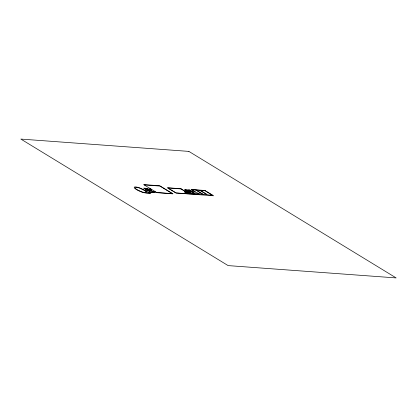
<?xml version="1.0" encoding="UTF-8"?>
<svg xmlns="http://www.w3.org/2000/svg" width="417" height="417" viewBox="0 0 417 417"><rect width="100%" height="100%" fill="white"/><g stroke="black" fill="none" stroke-linecap="round" stroke-linejoin="round"><path stroke-width="0.63" d="M144.282 184.913L159.904 186.06L172.31 193.634L156.688 192.487L143.599 184.585L159.784 185.773L173.024 193.853L148.827 192.081L150.85 193.316L145.715 192.935A6.854 1.543 22.9 0 1 136.88 189.829A6.854 1.543 22.9 0 1 135.337 186.894A6.854 1.543 22.9 0 1 144.173 190.001L144.939 190.491L147.785 190.699L143.578 188.13L147.253 188.401L149.302 189.652M190.845 190.621L189.605 190.121L188.656 190.053L189.412 190.512L187.061 190.34L185.336 189.808L187.494 191.372L189.49 191.518M188.771 191.022L192.227 191.841L193.207 192.44L192.492 192.492L194.525 193.243L187.233 192.711L189.063 193.827L187.619 193.723L184.663 191.919L190.444 192.341L188.453 191.565L189.829 191.669L188.083 190.658L189.261 190.746L190.668 191.601L192.701 191.752M145.757 188.474L147.389 188.593L149.229 189.719L151.59 189.891L150.271 189.089L151.121 189.151M150.652 188.891L149.646 188.812L151.251 189.798M145.747 189.063L147.842 189.219L150.188 190.647L147.383 190.095L144.501 188.302L145.491 188.375L146.852 189.146M155.27 191.684L152.679 191.497L150.209 190.319L154.358 192.305L150.547 192.023L148.916 191.028L150.167 191.122L149.286 190.585M194.624 194.332L193.733 193.811A4.024 0.907 22.9 0 1 192.456 193.535L191.606 193.097L187.447 192.795L189.151 193.832L199.394 194.405L198.039 193.577L193.832 193.269L194.348 193.67A3.404 0.766 22.9 0 1 193.775 193.811M147.785 189.25L149.964 190.579M146.982 191.752L139.533 188.031L136.479 187.254L134.926 187.942L136.552 189.401L141.509 191.784L144.569 192.581L145.934 191.674L147.983 191.883L150.094 193.175L145.721 192.852L145.121 192.487L146.424 191.768M188.87 151.397L20.85 139.075L228.13 265.603L396.15 277.925L188.87 151.397M180.858 188.724L167.399 187.739L176.073 193.029L213.608 195.782L204.94 190.491L191.241 189.485L195.375 192.008L192.92 191.825L189.964 190.022L184.439 189.615L187.395 191.419L184.986 191.241L180.858 188.724M180.994 188.917L167.863 187.952L176.026 192.935L187.634 193.785L184.403 191.81L185.925 191.924L180.994 188.917M195.917 190.027L191.726 189.719L196.715 192.763L198.174 193.154A2.304 0.516 22.9 0 0 201.03 194.176L202.949 194.317L195.917 190.027M199.623 190.298L196.032 190.032L203.032 194.306L206.623 194.572L199.623 190.298M204.956 190.689L200.447 190.361L207.817 194.859L212.326 195.187L204.956 190.689M148.65 190.256L147.644 190.183L148.9 190.95L149.901 191.022L148.65 190.256"/></g></svg>
